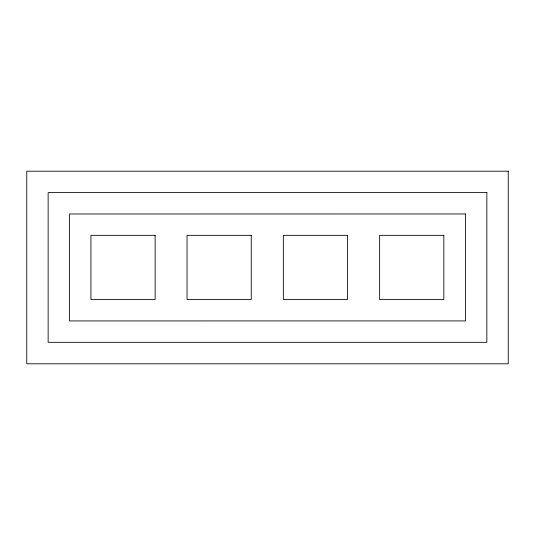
<?xml version="1.0" encoding="UTF-8"?>
<svg xmlns="http://www.w3.org/2000/svg" width="535" height="535" viewBox="0 0 535 535"><rect width="100%" height="100%" fill="white"/><g stroke="black" fill="none" stroke-linecap="round" stroke-linejoin="round"><path stroke-width="0.8" d="M508.25 171.2L26.75 171.2L26.75 363.8L508.25 363.8L508.25 171.2M486.85 192.587L48.137 192.587L48.137 342.333L486.85 342.333L486.85 192.567M465.45 213.967L69.537 213.98L69.537 320.933L465.45 320.92L465.45 213.967M155.137 235.333L90.937 235.333L90.937 299.533L155.137 299.533L155.137 235.333M251.243 235.333L187.043 235.333L187.043 299.533L251.243 299.533L251.243 235.333M347.543 235.333L283.343 235.333L283.343 299.533L347.543 299.533L347.543 235.333M443.836 235.333L379.636 235.333L379.636 299.533L443.836 299.533L443.836 235.333"/></g></svg>
